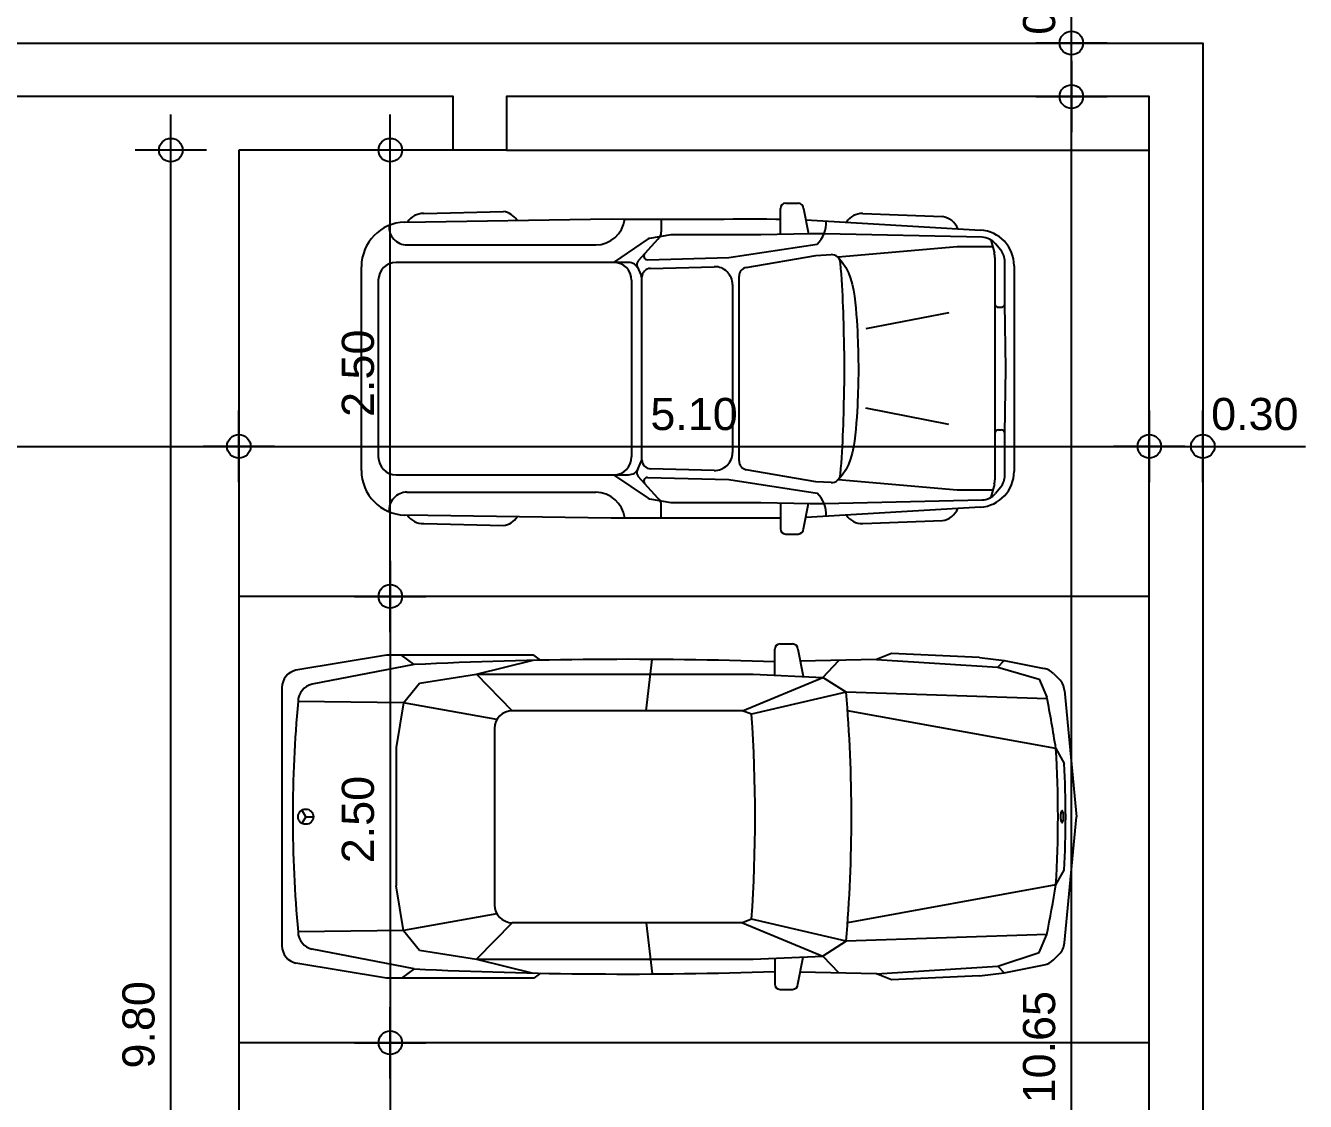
# Model space of a CAD drawing. Header units: metres. Extents: x -11 to 85, y -301 to 135.
# Drawn here: x 41.18 to 48.35, y -262.12 to -256.1 of the extents above; entities that cross this region are included whole.
import ezdxf

# ---------------------------------------------------------------- set-up
doc = ezdxf.new("R2010")
doc.units = ezdxf.units.M
doc.header["$LTSCALE"] = 0.036
doc.header["$PDMODE"] = 2
doc.layers.add('arxitek ypogeio', color=252, linetype='Continuous')
doc.layers.add('DIMBLK', color=252, linetype='Continuous')
doc.styles.get("Standard").update_dxf_attribs({"font": 'arial.ttf'})
doc.dimstyles.new('CADWDOT', dxfattribs={"dimscale": 0.1, "dimtxt": 1.8, "dimasz": 0.08, "dimexe": 2, "dimexo": 0, "dimgap": 0.09, "dimtad": 0, "dimrnd": 0.001, "dimzin": 0, "dimdsep": 46, "dimtxsty": 'Standard', "dimblk1": 'ARTDIM', "dimblk2": 'ARTDIM', "dimsah": 1, "dimcen": 0.09, "dimdle": 0.05, "dimse1": 1, "dimse2": 1, "dimadec": 0, "dimazin": 0, "dimtfac": 1, "dimtmove": 0, "dimatfit": 3, "dimldrblk": 'ARTDIM', "dimfxl": 2, "dimtvp": 0.9999, "dimtolj": 1, "dimtzin": 0, "dimarcsym": 0})

# ---------------------------------------------------------------- blocks, each defined once
blk = doc.blocks.new('ARTDIM')
at = {"layer": 'DIMBLK'}
for p, q in [((0, -24.9975), (0, 24.9975)), ((-24.9975, 0), (24.9975, 0))]:
    blk.add_line(p, q, dxfattribs=at)
blk.add_circle((0, 0), 8.25, dxfattribs=at)
blk = doc.blocks.new('*D1558')
at = {"layer": 'arxitek ypogeio', "color": 0, "lineweight": -2}
blk.add_line((30.9107, -258.4549), (42.3657, -258.4549), dxfattribs=at)
at = {"layer": 'Defpoints', "color": 0, "transparency": 16777216}
for p in [(30.9027, -257.1955), (42.3737, -257.1955), (42.3737, -258.4549)]:
    blk.add_point(p, dxfattribs=at)
at = {"layer": 'arxitek ypogeio', "color": 0, "lineweight": -2, "xscale": 0.008, "yscale": 0.008, "zscale": 0.008, "rotation": 180}
blk.add_blockref('ARTDIM', (30.9027, -258.4549), dxfattribs=at)
at = {"layer": 'arxitek ypogeio', "color": 0, "lineweight": -2, "xscale": 0.008, "yscale": 0.008, "zscale": 0.008}
blk.add_blockref('ARTDIM', (42.3737, -258.4549), dxfattribs=at)
at = {"layer": 'arxitek ypogeio', "color": 0, "insert": (36.6382, -258.2749), "char_height": 0.18, "attachment_point": 5}
blk.add_mtext('\\A1;11.47', dxfattribs=at)
blk = doc.blocks.new('*D1559')
at = {"layer": 'arxitek ypogeio', "color": 0, "lineweight": -2}
blk.add_line((42.3817, -258.4549), (47.4657, -258.4549), dxfattribs=at)
at = {"layer": 'Defpoints', "color": 0, "transparency": 16777216}
for p in [(42.3737, -256.7955), (47.4737, -256.7955), (47.4737, -258.4549)]:
    blk.add_point(p, dxfattribs=at)
at = {"layer": 'arxitek ypogeio', "color": 0, "lineweight": -2, "xscale": 0.008, "yscale": 0.008, "zscale": 0.008, "rotation": 180}
blk.add_blockref('ARTDIM', (42.3737, -258.4549), dxfattribs=at)
at = {"layer": 'arxitek ypogeio', "color": 0, "lineweight": -2, "xscale": 0.008, "yscale": 0.008, "zscale": 0.008}
blk.add_blockref('ARTDIM', (47.4737, -258.4549), dxfattribs=at)
at = {"layer": 'arxitek ypogeio', "color": 0, "insert": (44.9237, -258.2749), "char_height": 0.18, "attachment_point": 5}
blk.add_mtext('\\A1;5.10', dxfattribs=at)
blk = doc.blocks.new('*D1560')
at = {"layer": 'arxitek ypogeio', "color": 0, "lineweight": -2}
for p, q in [((47.4817, -258.4549), (47.7657, -258.4549)), ((47.7737, -258.4549), (48.3483, -258.4549))]:
    blk.add_line(p, q, dxfattribs=at)
at = {"layer": 'Defpoints', "color": 0, "transparency": 16777216}
for p in [(47.4737, -256.7955), (47.7737, -256.7955), (47.7737, -258.4549)]:
    blk.add_point(p, dxfattribs=at)
at = {"layer": 'arxitek ypogeio', "color": 0, "lineweight": -2, "xscale": 0.008, "yscale": 0.008, "zscale": 0.008, "rotation": 180}
blk.add_blockref('ARTDIM', (47.4737, -258.4549), dxfattribs=at)
at = {"layer": 'arxitek ypogeio', "color": 0, "lineweight": -2, "xscale": 0.008, "yscale": 0.008, "zscale": 0.008}
blk.add_blockref('ARTDIM', (47.7737, -258.4549), dxfattribs=at)
at = {"layer": 'arxitek ypogeio', "color": 0, "insert": (48.065, -258.2749), "char_height": 0.18, "attachment_point": 5}
blk.add_mtext('\\A1;0.30', dxfattribs=at)
blk = doc.blocks.new('*D1610')
at = {"layer": 'arxitek ypogeio', "color": 0, "lineweight": -2}
blk.add_line((41.9927, -266.5875), (41.9927, -256.8035), dxfattribs=at)
at = {"layer": 'Defpoints', "color": 0, "transparency": 16777216}
for p in [(41.9927, -256.7955), (42.798, -256.7955), (42.798, -266.5955)]:
    blk.add_point(p, dxfattribs=at)
at = {"layer": 'arxitek ypogeio', "color": 0, "lineweight": -2, "xscale": 0.008, "yscale": 0.008, "zscale": 0.008}
for p, rotation in [((41.9927, -256.7955), 90), ((41.9927, -266.5955), 270)]:
    blk.add_blockref('ARTDIM', p, dxfattribs=dict(at, rotation=rotation))
at = {"layer": 'arxitek ypogeio', "color": 0, "insert": (41.8127, -261.6955), "char_height": 0.18, "attachment_point": 5, "rotation": 90}
blk.add_mtext('\\A1;9.80', dxfattribs=at)
blk = doc.blocks.new('*D1611')
at = {"layer": 'arxitek ypogeio', "color": 0, "lineweight": -2}
blk.add_line((43.2219, -259.2875), (43.2219, -256.8035), dxfattribs=at)
at = {"layer": 'Defpoints', "color": 0, "transparency": 16777216}
for p in [(42.3737, -256.7955), (43.2219, -256.7955), (42.3737, -259.2955)]:
    blk.add_point(p, dxfattribs=at)
at = {"layer": 'arxitek ypogeio', "color": 0, "lineweight": -2, "xscale": 0.008, "yscale": 0.008, "zscale": 0.008}
for p, rotation in [((43.2219, -256.7955), 90), ((43.2219, -259.2955), 270)]:
    blk.add_blockref('ARTDIM', p, dxfattribs=dict(at, rotation=rotation))
at = {"layer": 'arxitek ypogeio', "color": 0, "insert": (43.0419, -258.0455), "char_height": 0.18, "attachment_point": 5, "rotation": 90}
blk.add_mtext('\\A1;2.50', dxfattribs=at)
blk = doc.blocks.new('*D1612')
at = {"layer": 'arxitek ypogeio', "color": 0, "lineweight": -2}
blk.add_line((43.2219, -259.3035), (43.2219, -261.7875), dxfattribs=at)
at = {"layer": 'Defpoints', "color": 0, "transparency": 16777216}
for p in [(42.3737, -259.2955), (42.3737, -261.7955), (43.2219, -261.7955)]:
    blk.add_point(p, dxfattribs=at)
at = {"layer": 'arxitek ypogeio', "color": 0, "lineweight": -2, "xscale": 0.008, "yscale": 0.008, "zscale": 0.008}
for p, rotation in [((43.2219, -259.2955), 90), ((43.2219, -261.7955), 270)]:
    blk.add_blockref('ARTDIM', p, dxfattribs=dict(at, rotation=rotation))
at = {"layer": 'arxitek ypogeio', "color": 0, "insert": (43.0419, -260.5455), "char_height": 0.18, "attachment_point": 5, "rotation": 90}
blk.add_mtext('\\A1;2.50', dxfattribs=at)
blk = doc.blocks.new('*D1613')
at = {"layer": 'arxitek ypogeio', "color": 0, "lineweight": -2}
blk.add_line((43.2219, -261.8035), (43.2219, -264.2875), dxfattribs=at)
at = {"layer": 'Defpoints', "color": 0, "transparency": 16777216}
for p in [(42.3737, -261.7955), (42.3737, -264.2955), (43.2219, -264.2955)]:
    blk.add_point(p, dxfattribs=at)
at = {"layer": 'arxitek ypogeio', "color": 0, "lineweight": -2, "xscale": 0.008, "yscale": 0.008, "zscale": 0.008}
for p, rotation in [((43.2219, -261.7955), 90), ((43.2219, -264.2955), 270)]:
    blk.add_blockref('ARTDIM', p, dxfattribs=dict(at, rotation=rotation))
at = {"layer": 'arxitek ypogeio', "color": 0, "insert": (43.0419, -263.0455), "char_height": 0.18, "attachment_point": 5, "rotation": 90}
blk.add_mtext('\\A1;2.50', dxfattribs=at)
blk = doc.blocks.new('*D1620')
at = {"layer": 'arxitek ypogeio', "color": 0, "lineweight": -2}
blk.add_line((47.0377, -267.1375), (47.0377, -256.5035), dxfattribs=at)
at = {"layer": 'Defpoints', "color": 0, "transparency": 16777216}
for p in [(47.0377, -256.4955), (47.4737, -256.4955), (47.4737, -267.1455)]:
    blk.add_point(p, dxfattribs=at)
at = {"layer": 'arxitek ypogeio', "color": 0, "lineweight": -2, "xscale": 0.008, "yscale": 0.008, "zscale": 0.008}
for p, rotation in [((47.0377, -256.4955), 90), ((47.0377, -267.1455), 270)]:
    blk.add_blockref('ARTDIM', p, dxfattribs=dict(at, rotation=rotation))
at = {"layer": 'arxitek ypogeio', "color": 0, "insert": (46.8577, -261.8205), "char_height": 0.18, "attachment_point": 5, "rotation": 90}
blk.add_mtext('\\A1;10.65', dxfattribs=at)
blk = doc.blocks.new('*D1621')
at = {"layer": 'arxitek ypogeio', "color": 0, "lineweight": -2}
for p, q in [((47.0377, -256.1955), (47.0377, -255.6209)), ((47.0377, -256.4875), (47.0377, -256.2035))]:
    blk.add_line(p, q, dxfattribs=at)
at = {"layer": 'Defpoints', "color": 0, "transparency": 16777216}
for p in [(47.0377, -256.1955), (47.4737, -256.1955), (47.4737, -256.4955)]:
    blk.add_point(p, dxfattribs=at)
at = {"layer": 'arxitek ypogeio', "color": 0, "lineweight": -2, "xscale": 0.008, "yscale": 0.008, "zscale": 0.008}
for p, rotation in [((47.0377, -256.1955), 90), ((47.0377, -256.4955), 270)]:
    blk.add_blockref('ARTDIM', p, dxfattribs=dict(at, rotation=rotation))
at = {"layer": 'arxitek ypogeio', "color": 0, "insert": (46.8577, -255.9042), "char_height": 0.18, "attachment_point": 5, "rotation": 90}
blk.add_mtext('\\A1;0.30', dxfattribs=at)

msp = doc.modelspace()

# ---------------------------------------------------------------- linework, layer by layer
at = {"layer": 'arxitek ypogeio'}
for p, q in [((42.3737, -256.7955), (42.3737, -266.6455)), ((43.5737, -256.7955), (42.3737, -256.7955)), ((43.8737, -256.7955), (47.4737, -256.7955)), ((43.4093, -257.1512), (43.856, -257.1397)), ((45.4072, -257.2673), (45.4072, -257.1227)), ((45.4372, -257.0927), (45.5072, -257.0927)), ((45.5372, -257.1227), (45.5651, -257.2642)), ((43.3031, -257.1986), (44.46, -257.1809)), ((44.46, -257.1809), (44.5262, -257.1814)), ((44.5262, -257.1814), (44.5915, -257.1817)), ((44.5915, -257.1817), (44.655, -257.182)), ((44.655, -257.182), (44.7057, -257.1821)), ((44.7057, -257.1821), (44.7724, -257.182)), ((44.739, -257.182), (44.7399, -257.2539)), ((44.7724, -257.182), (45.0421, -257.1818)), ((45.0421, -257.1818), (45.0931, -257.1815)), ((45.0931, -257.1815), (45.1422, -257.1812)), ((45.1422, -257.1812), (45.19, -257.181)), ((45.19, -257.181), (45.2372, -257.1808)), ((45.2372, -257.1808), (45.2843, -257.1808)), ((45.2843, -257.1808), (45.3321, -257.1811)), ((45.3321, -257.1811), (45.3811, -257.1816)), ((45.3811, -257.1816), (45.4072, -257.182)), ((45.5496, -257.1856), (46.5282, -257.2436)), ((45.8683, -257.1512), (46.315, -257.1681)), ((44.6664, -257.2933), (44.4723, -257.4246)), ((44.7931, -257.2695), (44.6742, -257.2902)), ((45.2975, -257.2695), (44.7931, -257.2695)), ((45.5748, -257.264), (45.2975, -257.2695)), ((45.655, -257.2638), (45.5748, -257.264)), ((46.5372, -257.284), (45.655, -257.2638)), ((43.3152, -257.3268), (44.3738, -257.3268)), ((44.7205, -257.294), (44.6112, -257.4154)), ((45.1177, -257.3973), (45.6126, -257.3224)), ((46.397, -257.3381), (45.7304, -257.3959)), ((46.5969, -257.3376), (46.397, -257.3381)), ((46.5867, -257.2984), (46.6058, -257.372)), ((46.6418, -257.3568), (46.6123, -257.3207)), ((44.5567, -257.4246), (43.2552, -257.4246)), ((44.6622, -257.4093), (45.1177, -257.3973)), ((45.2164, -257.453), (45.6066, -257.3849)), ((45.6066, -257.3849), (45.6916, -257.3807)), ((45.7304, -257.3959), (45.7542, -257.4233)), ((45.7542, -257.4233), (45.7735, -257.4522)), ((46.609, -257.3971), (46.609, -257.6561)), ((46.6644, -257.6561), (46.6644, -257.42)), ((43.0605, -258.0193), (43.0605, -257.4485)), ((44.606, -257.4473), (44.6279, -257.4985)), ((44.6319, -258.0193), (44.6319, -257.5079)), ((44.6806, -257.458), (45.0365, -257.4486)), ((45.1759, -258.0193), (45.1759, -257.5021)), ((45.7735, -257.4522), (45.7888, -257.4824)), ((45.7888, -257.4824), (45.8007, -257.5139)), ((46.7164, -257.4433), (46.7164, -258.0193)), ((43.1552, -257.5246), (43.1552, -258.0193)), ((44.5738, -257.5246), (44.5738, -258.0193)), ((45.1391, -257.5486), (45.1391, -258.0193)), ((45.8007, -257.5139), (45.8098, -257.5462)), ((45.8098, -257.5462), (45.8166, -257.5793)), ((45.8166, -257.5793), (45.8218, -257.6129)), ((45.8218, -257.6129), (45.8259, -257.6467)), ((45.8259, -257.6467), (45.8293, -257.6807)), ((45.8293, -257.6807), (45.8323, -257.7144)), ((45.8323, -257.7144), (45.8348, -257.7474)), ((46.3508, -257.7064), (45.8864, -257.7968)), ((46.609, -257.6561), (46.609, -258.0193)), ((46.629, -257.6761), (46.6444, -257.6761)), ((46.6706, -258.0193), (46.6644, -257.6561)), ((45.8348, -257.7474), (45.8369, -257.7795)), ((45.8369, -257.7795), (45.8386, -257.8103)), ((45.8386, -257.8103), (45.84, -257.8394)), ((45.84, -257.8394), (45.8412, -257.8665)), ((45.8412, -257.8665), (45.8421, -257.8911)), ((45.7642, -257.9204), (45.7642, -258.0193)), ((45.8421, -257.8911), (45.8428, -257.9132)), ((45.8428, -257.9132), (45.8433, -257.9328)), ((45.8433, -257.9328), (45.8437, -257.9504)), ((45.8437, -257.9504), (45.8439, -257.9662)), ((45.8439, -257.9662), (45.8442, -258.0069)), ((45.8442, -258.0069), (45.8442, -258.0318)), ((43.0605, -258.5902), (43.0605, -258.0193)), ((43.1552, -258.0193), (43.1552, -258.5141)), ((44.5738, -258.0193), (44.5738, -258.5141)), ((44.6319, -258.5307), (44.6319, -258.0193)), ((45.1391, -258.0193), (45.1391, -258.4901)), ((45.1759, -258.5366), (45.1759, -258.0193)), ((45.7642, -258.0193), (45.7642, -258.1183)), ((45.8439, -258.0725), (45.8437, -258.0883)), ((45.8441, -258.058), (45.8439, -258.0725)), ((45.8442, -258.0318), (45.8441, -258.058)), ((46.609, -258.0193), (46.609, -258.3826)), ((46.6644, -258.3826), (46.6706, -258.0193)), ((46.7164, -258.0193), (46.7164, -258.5954)), ((45.8421, -258.1476), (45.8412, -258.1722)), ((45.8428, -258.1255), (45.8421, -258.1476)), ((45.8433, -258.1059), (45.8428, -258.1255)), ((45.8437, -258.0883), (45.8433, -258.1059)), ((45.84, -258.1993), (45.8386, -258.2284)), ((45.8412, -258.1722), (45.84, -258.1993)), ((45.8348, -258.2912), (45.8323, -258.3243)), ((45.8369, -258.2591), (45.8348, -258.2912)), ((45.8386, -258.2284), (45.8369, -258.2591)), ((46.3508, -258.3323), (45.8864, -258.2419)), ((45.8293, -258.358), (45.8259, -258.3919)), ((45.8323, -258.3243), (45.8293, -258.358)), ((46.629, -258.3626), (46.6444, -258.3626)), ((45.8218, -258.4258), (45.8166, -258.4594)), ((45.8259, -258.3919), (45.8218, -258.4258)), ((46.609, -258.3826), (46.609, -258.6415)), ((46.6644, -258.6186), (46.6644, -258.3826)), ((45.8098, -258.4925), (45.8007, -258.5248)), ((45.8166, -258.4594), (45.8098, -258.4925)), ((44.606, -258.5914), (44.6279, -258.5402)), ((45.0365, -258.59), (44.6806, -258.5807)), ((45.7888, -258.5562), (45.7735, -258.5865)), ((45.8007, -258.5248), (45.7888, -258.5562)), ((43.2552, -258.6141), (44.5567, -258.6141)), ((44.4723, -258.6141), (44.6664, -258.7454)), ((44.7205, -258.7447), (44.6112, -258.6233)), ((44.6622, -258.6294), (45.1177, -258.6414)), ((45.1177, -258.6414), (45.6126, -258.7163)), ((45.6066, -258.6537), (45.2164, -258.5856)), ((45.6916, -258.658), (45.6066, -258.6537)), ((45.7542, -258.6154), (45.7304, -258.6428)), ((46.397, -258.7006), (45.7304, -258.6428)), ((45.7735, -258.5865), (45.7542, -258.6154)), ((43.3152, -258.7119), (44.3738, -258.7119)), ((46.5969, -258.7011), (46.397, -258.7006)), ((46.6058, -258.6667), (46.5867, -258.7403)), ((46.6123, -258.718), (46.6418, -258.6819)), ((44.6742, -258.7485), (44.7931, -258.7692)), ((44.739, -258.8567), (44.7399, -258.7848)), ((44.7931, -258.7692), (45.2975, -258.7692)), ((45.2975, -258.7692), (45.5748, -258.7747)), ((45.4072, -258.7714), (45.4072, -258.916)), ((45.5372, -258.916), (45.5651, -258.7745)), ((46.5282, -258.7951), (45.5496, -258.8531)), ((45.5748, -258.7747), (45.655, -258.7749)), ((45.655, -258.7749), (46.5372, -258.7547)), ((44.46, -258.8578), (43.3031, -258.84)), ((44.5262, -258.8573), (44.46, -258.8578)), ((44.5915, -258.8569), (44.5262, -258.8573)), ((44.655, -258.8567), (44.5915, -258.8569)), ((44.7057, -258.8566), (44.655, -258.8567)), ((44.7724, -258.8567), (44.7057, -258.8566)), ((45.0421, -258.8569), (44.7724, -258.8567)), ((45.0931, -258.8572), (45.0421, -258.8569)), ((45.1422, -258.8575), (45.0931, -258.8572)), ((45.19, -258.8577), (45.1422, -258.8575)), ((45.2372, -258.8579), (45.19, -258.8577)), ((45.2843, -258.8578), (45.2372, -258.8579)), ((45.3321, -258.8576), (45.2843, -258.8578)), ((45.3811, -258.8571), (45.3321, -258.8576)), ((45.4072, -258.8567), (45.3811, -258.8571)), ((45.8683, -258.8875), (46.315, -258.8706)), ((43.4093, -258.8875), (43.856, -258.899)), ((45.4372, -258.946), (45.5072, -258.946)), ((47.4737, -259.2955), (42.3737, -259.2955)), ((45.4056, -259.5619), (45.4756, -259.5619)), ((43.2015, -259.625), (42.6938, -259.7085)), ((44.026, -259.625), (43.2015, -259.625)), ((43.2856, -259.625), (43.2015, -259.625)), ((43.3556, -259.6771), (43.2856, -259.625)), ((43.7056, -259.7319), (44.0231, -259.6535)), ((44.0632, -259.6527), (44.026, -259.625)), ((44.6556, -259.9356), (44.6889, -259.6483)), ((45.3756, -259.7365), (45.3756, -259.5919)), ((45.5056, -259.5919), (45.5353, -259.7427)), ((45.946, -259.6489), (45.5188, -259.659)), ((45.6456, -259.7489), (45.7356, -259.6551)), ((46.0304, -259.6154), (45.946, -259.6489)), ((45.946, -259.6489), (46.6256, -259.6923)), ((46.5226, -259.6372), (46.0304, -259.6154)), ((46.5226, -259.6372), (46.6614, -259.655)), ((46.6256, -259.6923), (46.6614, -259.655)), ((46.6614, -259.655), (46.8842, -259.6996)), ((43.3556, -259.6771), (42.7841, -259.7872)), ((46.6256, -259.6923), (46.8575, -259.7587)), ((46.9381, -259.7275), (46.969, -259.7584)), ((43.2956, -259.8919), (43.3856, -259.7819)), ((43.3856, -259.7819), (43.7056, -259.7319)), ((43.9056, -259.9356), (43.7056, -259.7319)), ((43.7056, -259.7319), (45.2556, -259.7319)), ((45.1956, -259.9356), (45.6456, -259.7489)), ((45.2556, -259.7319), (45.6456, -259.7489)), ((45.7756, -259.8319), (45.6456, -259.7489)), ((46.8575, -259.7587), (46.9004, -259.8594)), ((42.6156, -259.8061), (42.6156, -261.2527)), ((45.7756, -259.8319), (45.2456, -259.9556)), ((46.9025, -259.8701), (45.7756, -259.8319)), ((46.9981, -259.8224), (47.0656, -260.5294)), ((43.2956, -259.8919), (42.7056, -259.8849)), ((43.2956, -259.8919), (43.2556, -260.1419)), ((43.8197, -259.9844), (43.2956, -259.8919)), ((45.1956, -259.9356), (43.9056, -259.9356)), ((45.2456, -259.9556), (45.1956, -259.9356)), ((46.9506, -260.1473), (45.7838, -259.9356)), ((43.8056, -260.0356), (43.8056, -261.0232)), ((43.2556, -260.1419), (43.2556, -260.9169)), ((46.9506, -260.1473), (46.9965, -260.2306)), ((42.7484, -260.5294), (42.7289, -260.4944)), ((42.7484, -260.5294), (42.728, -260.5646)), ((42.7484, -260.5294), (42.7891, -260.5294)), ((46.9981, -261.2363), (47.0656, -260.5294)), ((46.9981, -261.2363), (47.0656, -260.5294)), ((46.9506, -260.9114), (46.9965, -260.8281)), ((43.2956, -261.1669), (43.2556, -260.9169)), ((46.9506, -260.9114), (45.7838, -261.1232)), ((43.8197, -261.0744), (43.2956, -261.1669)), ((43.9056, -261.1232), (43.7056, -261.3269)), ((45.1956, -261.1232), (43.9056, -261.1232)), ((44.6556, -261.1232), (44.6889, -261.4104)), ((45.2456, -261.1032), (45.1956, -261.1232)), ((45.1956, -261.1232), (45.6456, -261.3098)), ((45.7756, -261.2269), (45.2456, -261.1032)), ((43.2956, -261.1669), (42.7056, -261.1738)), ((43.2956, -261.1669), (43.3856, -261.2769)), ((45.7756, -261.2269), (45.6456, -261.3098)), ((46.9004, -261.1887), (45.7756, -261.2269)), ((46.8575, -261.2895), (46.9004, -261.1887)), ((43.3556, -261.3816), (42.7841, -261.2715)), ((43.3856, -261.2769), (43.7056, -261.3269)), ((46.6256, -261.3664), (46.8575, -261.2895)), ((46.9381, -261.3312), (46.969, -261.3003)), ((43.2015, -261.4338), (42.6938, -261.3503)), ((43.7056, -261.3269), (44.0231, -261.4052)), ((43.7056, -261.3269), (45.2556, -261.3269)), ((45.2556, -261.3269), (45.6456, -261.3098)), ((45.3756, -261.3222), (45.3756, -261.4669)), ((45.5056, -261.4669), (45.5353, -261.316)), ((45.6456, -261.3098), (45.7356, -261.4036)), ((45.946, -261.4098), (46.6256, -261.3664)), ((46.6256, -261.3664), (46.6614, -261.4038)), ((46.6614, -261.4038), (46.8842, -261.3591)), ((44.026, -261.4338), (43.2015, -261.4338)), ((43.3556, -261.3816), (43.2856, -261.4338)), ((44.0632, -261.4061), (44.026, -261.4338)), ((45.946, -261.4098), (45.5188, -261.3997)), ((46.0304, -261.4434), (45.946, -261.4098)), ((46.5226, -261.4215), (46.0304, -261.4434)), ((46.5226, -261.4215), (46.6614, -261.4038)), ((45.4056, -261.4969), (45.4756, -261.4969)), ((47.4737, -261.7955), (42.3737, -261.7955))]:
    msp.add_line(p, q, dxfattribs=at)
msp.add_lwpolyline([(36.4737, -257.1955), (36.4737, -256.1955), (47.7737, -256.1955), (47.7737, -262.9455), (47.4737, -262.9455), (47.4737, -256.4955), (43.8737, -256.4955), (43.8737, -256.7955), (43.5737, -256.7955), (43.5737, -256.4955), (40.4737, -256.4955), (40.4737, -257.1955), (40.0737, -257.1955), (40.0737, -256.4955), (36.8737, -256.4955), (36.8737, -257.1955)], close=True, dxfattribs=at)
msp.add_circle((42.7484, -260.5294), 0.0428, dxfattribs=at)
for centre, radius, start, end in [((43.8408, -257.2474), 0.1088, 32.45551, 81.96853), ((45.4372, -257.1227), 0.03, 90, 180), ((45.5072, -257.1227), 0.03, 0, 90), ((43.3105, -257.4485), 0.25, 91.69369, 180.00066), ((43.3152, -257.2268), 0.1, 174.50404, 270), ((43.4037, -257.251), 0.1, 86.79118, 148.68891), ((44.3704, -257.1601), 0.1667, 271.15643, 352.10252), ((45.503, -257.2035), 0.1617, 312.66465, 3.95419), ((45.8627, -257.251), 0.1, 86.79118, 148.68891), ((46.2998, -257.2758), 0.1088, 21.41488, 81.96853), ((44.6776, -257.3099), 0.02, 99.85534, 124.07923), ((44.6899, -257.2545), 0.05, 307.84393, 0.65977), ((46.5164, -257.4433), 0.2, 0, 86.60381), ((46.5349, -257.3839), 0.1, 39.25337, 88.69257), ((46.5644, -257.42), 0.1, 360, 39.25337), ((43.2552, -257.5246), 0.1, 90, 180), ((44.4738, -257.5246), 0.1, 0, 90), ((44.5567, -257.4846), 0.06, 23.18828, 90), ((44.6335, -257.4355), 0.03, 138.01812, 203.18828), ((44.6617, -257.3893), 0.02, 138.01812, 271.50111), ((45.6942, -257.4306), 0.05, 2.64131, 92.86891), ((39.6976, -257.9217), 6.0666, 0.0122, 4.66477), ((46.509, -257.3971), 0.1, 0, 14.54686), ((44.5819, -257.5182), 0.05, 0, 23.18828), ((44.6819, -257.5079), 0.05, 91.50111, 180), ((45.0391, -257.5486), 0.1, 0, 91.50111), ((45.2259, -257.5021), 0.05, 100.96026, 180), ((46.629, -257.6561), 0.02, 180, 270), ((46.6444, -257.6561), 0.02, 270, 0), ((39.6976, -258.117), 6.0666, 355.33523, 359.9878), ((46.629, -258.3826), 0.02, 90, 180), ((46.6444, -258.3826), 0.02, 0, 90), ((45.0391, -258.4901), 0.1, 268.49889, 0), ((43.2552, -258.5141), 0.1, 180, 270), ((44.4738, -258.5141), 0.1, 270, 0), ((44.5567, -258.5541), 0.06, 270, 336.81172), ((44.5819, -258.5205), 0.05, 336.81172, 360), ((44.6819, -258.5307), 0.05, 180, 268.49889), ((45.2259, -258.5366), 0.05, 180, 259.03974), ((43.3105, -258.5902), 0.25, 179.99934, 268.30631), ((44.6335, -258.6032), 0.03, 156.81172, 221.98188), ((44.6617, -258.6494), 0.02, 88.49889, 221.98188), ((45.6942, -258.6081), 0.05, 267.13109, 357.35869), ((46.5164, -258.5954), 0.2, 273.39619, 0), ((46.509, -258.6415), 0.1, 345.45314, 0), ((46.5644, -258.6186), 0.1, 320.74663, 0), ((43.3152, -258.8119), 0.1, 90, 185.49596), ((44.3704, -258.8785), 0.1667, 7.89748, 88.84357), ((45.503, -258.8352), 0.1617, 356.04581, 47.33535), ((46.5349, -258.6548), 0.1, 271.30743, 320.74663), ((44.6776, -258.7288), 0.02, 235.92077, 260.14466), ((44.6899, -258.7842), 0.05, 359.34023, 52.15607), ((43.4037, -258.7876), 0.1, 211.31109, 273.20882), ((43.8408, -258.7913), 0.1088, 278.03147, 327.54449), ((45.8627, -258.7876), 0.1, 211.31109, 273.20882), ((46.2998, -258.7629), 0.1088, 278.03147, 338.58512), ((45.4372, -258.916), 0.03, 180, 270), ((45.5072, -258.916), 0.03, 270, 0), ((45.4056, -259.5919), 0.03, 90, 180), ((45.4756, -259.5919), 0.03, 0, 90), ((44.5464, -283.9273), 24.2794, 88.04285, 92.81125), ((42.7156, -259.8061), 0.1, 102.60151, 180), ((46.8674, -259.7982), 0.1, 45, 80.35341), ((42.8056, -259.8849), 0.1, 102.39031, 180), ((46.8983, -259.8291), 0.1, 3.84263, 45), ((37.6825, -260.5294), 8.1231, 355.07427, 4.92573), ((36.3068, -261.8545), 10.7798, 9.11229, 10.66561), ((49.6124, -260.5294), 6.9369, 174.66943, 185.33057), ((43.9056, -260.0356), 0.1, 90, 180), ((37.1225, -260.5294), 8.1433, 355.95948, 4.04052), ((40.8916, -260.5294), 6.071, 356.39223, 3.60777), ((42.093, -260.5294), 4.9125, 356.51326, 3.48674), ((47.0973, -260.5294), 0.1207, 173.63893, 180), ((47.0415, -260.5231), 0.0645, 164.93654, 173.63893), ((47.0067, -260.5138), 0.0285, 146.98607, 164.93654), ((46.9853, -260.4999), 0.00305, 90, 146.98607), ((46.9853, -260.4999), 0.00305, 33.01393, 90), ((46.964, -260.5138), 0.0285, 15.06346, 33.01393), ((46.9292, -260.5231), 0.0645, 6.36107, 15.06346), ((46.8734, -260.5294), 0.1207, 360, 6.36107), ((47.0973, -260.5294), 0.1207, 180, 186.36107), ((47.0415, -260.5356), 0.0645, 186.36107, 195.06346), ((47.0067, -260.5449), 0.0285, 195.06346, 213.01393), ((46.9853, -260.5588), 0.00305, 213.01393, 270), ((46.9853, -260.5588), 0.00305, 270, 326.98607), ((46.964, -260.5449), 0.0285, 326.98607, 344.93654), ((46.9292, -260.5356), 0.0645, 344.93654, 353.63893), ((46.8734, -260.5294), 0.1207, 353.63893, 0), ((37.0595, -259.2647), 10.0273, 348.93753, 350.54808), ((43.9056, -261.0232), 0.1, 180, 270), ((42.8056, -261.1738), 0.1, 180, 257.60969), ((46.8983, -261.2296), 0.1, 315, 356.15737), ((42.7156, -261.2527), 0.1, 180, 257.39849), ((46.8674, -261.2605), 0.1, 279.64659, 315), ((44.5464, -237.1314), 24.2794, 267.18875, 271.95715), ((45.4056, -261.4669), 0.03, 180, 270), ((45.4756, -261.4669), 0.03, 270, 0)]:
    msp.add_arc(centre, radius, start, end, dxfattribs=at)

# ---------------------------------------------------------------- dimensions: what is measured, and where the dimension line sits
for base, p1, p2, picture, middle in [((47.0377, -256.1955), (47.4737, -256.4955), (47.4737, -256.1955), '*D1621', (46.8577, -255.9042)), ((47.0377, -256.4955), (47.4737, -267.1455), (47.4737, -256.4955), '*D1620', (46.8577, -261.8205)), ((41.9927, -256.7955), (42.798, -266.5955), (42.798, -256.7955), '*D1610', (41.8127, -261.6955)), ((43.2219, -256.7955), (42.3737, -259.2955), (42.3737, -256.7955), '*D1611', (43.0419, -258.0455)), ((43.2219, -261.7955), (42.3737, -259.2955), (42.3737, -261.7955), '*D1612', (43.0419, -260.5455)), ((43.2219, -264.2955), (42.3737, -261.7955), (42.3737, -264.2955), '*D1613', (43.0419, -263.0455))]:
    dim = msp.add_linear_dim(base=base, p1=p1, p2=p2, angle=90, dimstyle='CADWDOT', dxfattribs=at)
    dim.commit()
    dim.dimension.update_dxf_attribs({"geometry": picture, "text_midpoint": middle})
for base, p1, p2, picture, middle in [((47.4737, -258.4549), (42.3737, -256.7955), (47.4737, -256.7955), '*D1559', (44.9237, -258.2749)), ((47.7737, -258.4549), (47.4737, -256.7955), (47.7737, -256.7955), '*D1560', (48.065, -258.2749)), ((42.3737, -258.4549), (30.9027, -257.1955), (42.3737, -257.1955), '*D1558', (36.6382, -258.2749))]:
    dim = msp.add_linear_dim(base=base, p1=p1, p2=p2, dimstyle='CADWDOT', dxfattribs=at)
    dim.commit()
    dim.dimension.update_dxf_attribs({"geometry": picture, "text_midpoint": middle})

doc.saveas('drawing.dxf')
